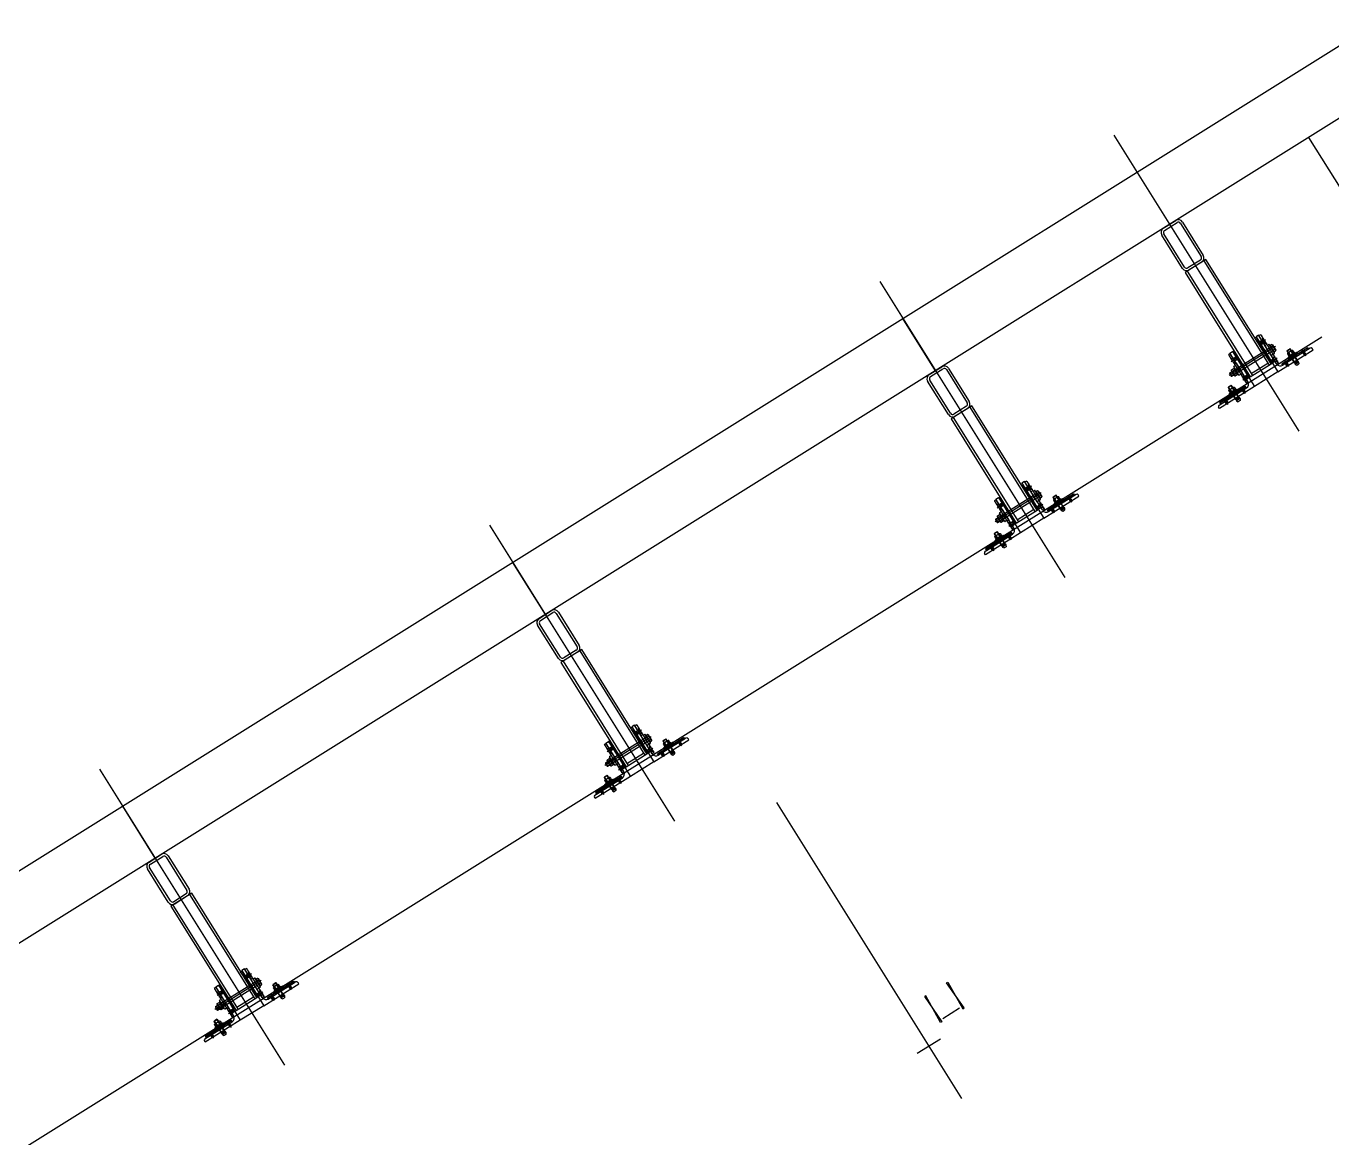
# Model space of a CAD drawing. Extents: x 809487 to 809680, y 818779 to 819225.
# Drawn here: x 809535.544 to 809539.802, y 819044.325 to 819047.95 of the extents above; entities that cross this region are included whole.
import ezdxf

# ---------------------------------------------------------------- set-up
doc = ezdxf.new("R2010")
doc.units = 0
for name, color, linetype in [('Default', 7, 'Continuous'), ('F-Glazing', 7, 'Continuous'), ('MAJ223__', 7, 'Continuous'), ('MAJ292_1', 7, 'Continuous'), ('MAJ292__', 7, 'Continuous'), ('MAJ314__scope', 7, 'Continuous'), ('MAJ318__', 7, 'Continuous'), ('MAJ322__', 7, 'Continuous'), ('MAJ325__', 7, 'Continuous'), ('MAJ520__', 7, 'Continuous'), ('Plan Grid', 7, 'Continuous'), ('WELDING', 7, 'Continuous')]:
    doc.layers.add(name, color=color, linetype=linetype)

# ---------------------------------------------------------------- blocks, each defined once
blk = doc.blocks.new('A$C62E2240C')
at = {"layer": 'MAJ223__'}
for p, q in [((-0.005, -0.01), (0.0181, -0.01)), ((0.005, -0.0058), (0.0135, -0.0058)), ((0.005, -0.0142), (0.0135, -0.0142)), ((0.0127, -0.005), (0.0127, -0.015))]:
    blk.add_line(p, q, dxfattribs=at)
blk.add_lwpolyline([(0, 0), (0.005, -0.005), (0.005, -0.015), (0, -0.02)], close=True, dxfattribs=at)
for points in [[(0, -0.0113), (0.0033, -0.0113), (0.0033, -0.0088), (0, -0.0088)], [(0.005, -0.005), (0.0127, -0.005), (0.0135, -0.0058), (0.0135, -0.0142), (0.0127, -0.015), (0.005, -0.015)]]:
    blk.add_lwpolyline(points, dxfattribs=at)
blk = doc.blocks.new('TM12NUT')
at = {"layer": 'Default'}
for p, q in [((0.0078, 0), (-0.0078, 0)), ((-0.0104, -0.0015), (-0.0104, -0.0085)), ((-0.0078, -0.01), (0.0078, -0.01)), ((-0.0052, -0.0085), (-0.0052, -0.0015)), ((0.0052, -0.0085), (0.0052, -0.0015)), ((0.0104, -0.0085), (0.0104, -0.0015))]:
    blk.add_line(p, q, dxfattribs=at)
for centre, radius, start, end in [((0, -0.0098), 0.00979, 57.7958, 122.2042), ((0.0078, -0.003), 0.00301, 30, 150), ((-0.0078, -0.003), 0.00301, 30, 150), ((-0.0078, -0.007), 0.00301, 210, 330), ((0, -0.0002), 0.00979, 237.7958, 302.2042), ((0.0078, -0.007), 0.00301, 210, 330)]:
    blk.add_arc(centre, radius, start, end, dxfattribs=at)
blk = doc.blocks.new('M12_WASH')
at = {"layer": 'Default'}
for p, q in [((0.0025, 0.0016), (0, 0.0009)), ((0, -0.0016), (0.0025, -0.0009))]:
    blk.add_line(p, q, dxfattribs=at)
blk.add_lwpolyline([(0, -0.012), (0.0025, -0.012), (0.0025, 0.012), (0, 0.012)], close=True, dxfattribs=at)
blk = doc.blocks.new('A$C392C4054')
at = {"layer": 'Default'}
for p, q in [((0.013, 0.05), (0, 0.05)), ((0.013, 0.047), (0, 0.047)), ((0.0016, 0.0468), (0.0016, 0)), ((0.0114, 0.0468), (0.0114, 0))]:
    blk.add_line(p, q, dxfattribs=at)
at = {"layer": 'MAJ292_1'}
for p, q in [((0.0005, 0.047), (0.0005, 0.0468)), ((0.0125, 0.047), (0.0125, 0.0468))]:
    blk.add_line(p, q, dxfattribs=at)
at = {"layer": 'MAJ318__'}
for p, q in [((0, 0.0517), (0.003, 0.057)), ((0, 0.0468), (0, 0.0517)), ((0.013, 0.0515), (0, 0.0515)), ((0.013, 0.0468), (0, 0.0468)), ((0.0005, 0.0468), (0.0005, 0.0011)), ((0.01, 0.057), (0.003, 0.057)), ((0.013, 0.0517), (0.01, 0.057)), ((0.0125, 0.0468), (0.0125, 0.0011)), ((0.013, 0.0468), (0.013, 0.0517)), ((0.0005, 0.0011), (0.0016, 0)), ((0.0125, 0.0011), (0.0005, 0.0011)), ((0.0054, 0), (0.0016, 0)), ((0.0065, 0.0011), (0.0054, 0)), ((0.0065, 0.0011), (0.0076, 0)), ((0.0114, 0), (0.0076, 0)), ((0.0114, 0), (0.0125, 0.0011))]:
    blk.add_line(p, q, dxfattribs=at)
blk = doc.blocks.new('M06MC13')
at = {"layer": 'Default'}
for p, q in [((-0.005, 0), (0.018, 0)), ((0.003, 0.0025), (0.013, 0.0025)), ((0.0125, -0.003), (0.0125, 0.003)), ((0.003, -0.0025), (0.013, -0.0025))]:
    blk.add_line(p, q, dxfattribs=at)
blk.add_lwpolyline([(0, -0.006), (0.003, -0.003), (0.003, 0.003), (0, 0.006)], close=True, dxfattribs=at)
for points in [[(0, 0.00075), (0.002, 0.00075), (0.002, -0.00075), (0, -0.00075)], [(0.003, -0.003), (0.0125, -0.003), (0.013, -0.0025), (0.013, 0.0025), (0.0125, 0.003), (0.003, 0.003)]]:
    blk.add_lwpolyline(points, dxfattribs=at)
blk = doc.blocks.new('M12HB160')
at = {"layer": 'Default'}
for p, q in [((-0.013, 0), (0.165, 0)), ((0.125, 0.005), (0.16, 0.005)), ((0.159, -0.006), (0.159, 0.006)), ((0.125, -0.005), (0.16, -0.005))]:
    blk.add_line(p, q, dxfattribs=at)
blk.add_lwpolyline([(-0.0065, -0.012), (-0.008, -0.0105), (-0.008, 0.0105), (-0.0065, 0.012), (0, 0.012), (0, -0.012)], close=True, dxfattribs=at)
for points in [[(-0.0064, 0.006), (0, 0.006), (0, 0.012), (-0.0064, 0.012)], [(0, -0.006), (0.159, -0.006), (0.16, -0.005), (0.16, 0.005), (0.159, 0.006), (0, 0.006)], [(0.124, -0.006), (0.125, -0.005), (0.125, 0.005), (0.124, 0.006)], [(-0.0064, -0.012), (0, -0.012), (0, -0.006), (-0.0064, -0.006)]]:
    blk.add_lwpolyline(points, dxfattribs=at)
for centre, radius, start, end in [((-0.0044, 0.009), 0.0036, 123.6264, 236.3736), ((0.004, 0), 0.012, 150, 210), ((-0.0044, -0.009), 0.0036, 123.6264, 236.3736)]:
    blk.add_arc(centre, radius, start, end, dxfattribs=at)
blk = doc.blocks.new('M12_NUT1')
at = {"layer": 'Default'}
blk.add_lwpolyline([(0.01, 0.0105), (0.01, -0.0105), (0.0085, -0.012), (0.0015, -0.012), (0, -0.0105), (0, 0.0105), (0.0015, 0.012), (0.0085, 0.012)], close=True, dxfattribs=at)
for points in [[(0.0016, 0.006), (0.0084, 0.006)], [(0.0016, 0.006), (0.0084, 0.006)], [(0.0084, -0.006), (0.0016, -0.006)], [(0.0084, -0.006), (0.0016, -0.006)]]:
    blk.add_lwpolyline(points, dxfattribs=at)
for centre, radius, start, end in [((0.0036, 0.009), 0.0036, 123.6264, 236.3736), ((0.012, 0), 0.012, 150, 210), ((0.0064, 0.009), 0.0036, 303.6264, 56.3736), ((-0.002, 0), 0.012, 330, 30), ((0.0036, -0.009), 0.0036, 123.6264, 236.3736), ((0.0064, -0.009), 0.0036, 303.6264, 56.3736)]:
    blk.add_arc(centre, radius, start, end, dxfattribs=at)

msp = doc.modelspace()

# ---------------------------------------------------------------- linework, layer by layer
at = {"layer": 'F-Glazing'}
for p, q in [((809539.0906, 819047.5942), (809539.6936, 819046.629)), ((809538.3273, 819047.1172), (809538.9304, 819046.1521)), ((809539.5383, 819046.8173), (809539.5925, 819046.8512)), ((809539.6258, 819046.8225), (809539.5495, 819046.7748)), ((809539.6258, 819046.8225), (809539.6258, 819046.8225)), ((809538.775, 819046.3403), (809538.8293, 819046.3743)), ((809538.8626, 819046.3456), (809538.7862, 819046.2979)), ((809538.8626, 819046.3456), (809538.8626, 819046.3456)), ((809537.0552, 819046.3223), (809537.6583, 819045.3572)), ((809537.503, 819045.5455), (809537.5572, 819045.5794)), ((809537.5905, 819045.5507), (809537.5142, 819045.503)), ((809537.5905, 819045.5507), (809537.5905, 819045.5507)), ((809535.7832, 819045.5275), (809536.3862, 819044.5623)), ((809537.9904, 819045.4188), (809538.5934, 819044.4537)), ((809536.2309, 819044.7506), (809536.2852, 819044.7845)), ((809536.3184, 819044.7558), (809536.2421, 819044.7081)), ((809536.3184, 819044.7558), (809536.3184, 819044.7558)), ((809538.5327, 819044.7144), (809538.587, 819044.7483)), ((809538.5256, 819044.6471), (809538.4493, 819044.5994)), ((809538.5256, 819044.6471), (809538.5256, 819044.6471))]:
    msp.add_line(p, q, dxfattribs=at)
for points in [[(809539.6036, 819046.8486), (809539.6078, 819046.8513), (809539.5507, 819046.9333), (809539.5549, 819046.9359)], [(809539.5357, 819046.8062), (809539.5315, 819046.8036), (809539.4829, 819046.8909), (809539.4786, 819046.8882)], [(809538.8403, 819046.3717), (809538.8446, 819046.3744), (809538.7875, 819046.4563), (809538.7917, 819046.459)], [(809538.7725, 819046.3293), (809538.7682, 819046.3267), (809538.7196, 819046.4139), (809538.7154, 819046.4113)], [(809537.5683, 819045.5768), (809537.5725, 819045.5795), (809537.5154, 819045.6615), (809537.5196, 819045.6641)], [(809537.5004, 819045.5344), (809537.4962, 819045.5318), (809537.4475, 819045.6191), (809537.4433, 819045.6164)], [(809536.2962, 819044.782), (809536.3004, 819044.7846), (809536.2433, 819044.8666), (809536.2475, 819044.8692)], [(809536.2283, 819044.7396), (809536.2241, 819044.7369), (809536.1755, 819044.8242), (809536.1712, 819044.8215)], [(809538.598, 819044.7457), (809538.6023, 819044.7484), (809538.5452, 819044.8304), (809538.5494, 819044.833)], [(809538.5302, 819044.7034), (809538.526, 819044.7007), (809538.4773, 819044.788), (809538.4731, 819044.7853)]]:
    msp.add_lwpolyline(points, close=True, dxfattribs=at)
at = {"layer": 'MAJ223__'}
for points in [[(809539.5908, 819046.9116), (809539.5903, 819046.9095), (809539.5924, 819046.909), (809539.5919, 819046.9069), (809539.594, 819046.9065), (809539.5935, 819046.9044), (809539.5956, 819046.9039), (809539.5951, 819046.9019), (809539.5971, 819046.9014), (809539.5967, 819046.8993), (809539.5987, 819046.8988), (809539.5983, 819046.8968), (809539.6003, 819046.8963), (809539.5998, 819046.8942), (809539.6019, 819046.8937), (809539.6014, 819046.8917), (809539.6035, 819046.8912), (809539.603, 819046.8891), (809539.6051, 819046.8887), (809539.6046, 819046.8866), (809539.6067, 819046.8861), (809539.6062, 819046.8841), (809539.6083, 819046.8836), (809539.6078, 819046.8815), (809539.6099, 819046.881), (809539.6094, 819046.879), (809539.6043, 819046.8758), (809539.5836, 819046.9089), (809539.5887, 819046.912)], [(809539.4848, 819046.8453), (809539.4868, 819046.8448), (809539.4864, 819046.8428), (809539.4884, 819046.8423), (809539.488, 819046.8402), (809539.49, 819046.8398), (809539.4895, 819046.8377), (809539.4916, 819046.8372), (809539.4911, 819046.8351), (809539.4932, 819046.8347), (809539.4927, 819046.8326), (809539.4948, 819046.8321), (809539.4943, 819046.8301), (809539.4964, 819046.8296), (809539.4959, 819046.8275), (809539.498, 819046.827), (809539.4975, 819046.825), (809539.4996, 819046.8245), (809539.4991, 819046.8224), (809539.5012, 819046.8219), (809539.5007, 819046.8199), (809539.5027, 819046.8194), (809539.5023, 819046.8173), (809539.5043, 819046.8169), (809539.5039, 819046.8148), (809539.5059, 819046.8143), (809539.511, 819046.8175), (809539.4903, 819046.8506), (809539.4853, 819046.8474)], [(809538.8275, 819046.4346), (809538.8271, 819046.4326), (809538.8291, 819046.4321), (809538.8287, 819046.43), (809538.8307, 819046.4295), (809538.8302, 819046.4275), (809538.8323, 819046.427), (809538.8318, 819046.4249), (809538.8339, 819046.4245), (809538.8334, 819046.4224), (809538.8355, 819046.4219), (809538.835, 819046.4198), (809538.8371, 819046.4194), (809538.8366, 819046.4173), (809538.8387, 819046.4168), (809538.8382, 819046.4148), (809538.8403, 819046.4143), (809538.8398, 819046.4122), (809538.8419, 819046.4117), (809538.8414, 819046.4097), (809538.8434, 819046.4092), (809538.843, 819046.4071), (809538.845, 819046.4066), (809538.8446, 819046.4046), (809538.8466, 819046.4041), (809538.8461, 819046.402), (809538.8411, 819046.3989), (809538.8204, 819046.4319), (809538.8255, 819046.4351)], [(809538.7215, 819046.3684), (809538.7236, 819046.3679), (809538.7231, 819046.3658), (809538.7252, 819046.3654), (809538.7247, 819046.3633), (809538.7268, 819046.3628), (809538.7263, 819046.3608), (809538.7284, 819046.3603), (809538.7279, 819046.3582), (809538.73, 819046.3577), (809538.7295, 819046.3557), (809538.7316, 819046.3552), (809538.7311, 819046.3531), (809538.7331, 819046.3526), (809538.7327, 819046.3506), (809538.7347, 819046.3501), (809538.7343, 819046.348), (809538.7363, 819046.3476), (809538.7358, 819046.3455), (809538.7379, 819046.345), (809538.7374, 819046.3429), (809538.7395, 819046.3425), (809538.739, 819046.3404), (809538.7411, 819046.3399), (809538.7406, 819046.3379), (809538.7427, 819046.3374), (809538.7478, 819046.3406), (809538.7271, 819046.3736), (809538.722, 819046.3705)], [(809537.5555, 819045.6398), (809537.555, 819045.6377), (809537.5571, 819045.6372), (809537.5566, 819045.6351), (809537.5587, 819045.6347), (809537.5582, 819045.6326), (809537.5602, 819045.6321), (809537.5598, 819045.6301), (809537.5618, 819045.6296), (809537.5614, 819045.6275), (809537.5634, 819045.627), (809537.5629, 819045.625), (809537.565, 819045.6245), (809537.5645, 819045.6224), (809537.5666, 819045.6219), (809537.5661, 819045.6199), (809537.5682, 819045.6194), (809537.5677, 819045.6173), (809537.5698, 819045.6169), (809537.5693, 819045.6148), (809537.5714, 819045.6143), (809537.5709, 819045.6122), (809537.573, 819045.6118), (809537.5725, 819045.6097), (809537.5745, 819045.6092), (809537.5741, 819045.6072), (809537.569, 819045.604), (809537.5483, 819045.637), (809537.5534, 819045.6402)], [(809537.4495, 819045.5735), (809537.4515, 819045.573), (809537.4511, 819045.571), (809537.4531, 819045.5705), (809537.4526, 819045.5684), (809537.4547, 819045.5679), (809537.4542, 819045.5659), (809537.4563, 819045.5654), (809537.4558, 819045.5633), (809537.4579, 819045.5629), (809537.4574, 819045.5608), (809537.4595, 819045.5603), (809537.459, 819045.5582), (809537.4611, 819045.5578), (809537.4606, 819045.5557), (809537.4627, 819045.5552), (809537.4622, 819045.5532), (809537.4643, 819045.5527), (809537.4638, 819045.5506), (809537.4658, 819045.5501), (809537.4654, 819045.5481), (809537.4674, 819045.5476), (809537.467, 819045.5455), (809537.469, 819045.545), (809537.4685, 819045.543), (809537.4706, 819045.5425), (809537.4757, 819045.5457), (809537.455, 819045.5788), (809537.4499, 819045.5756)], [(809536.2834, 819044.8449), (809536.2829, 819044.8428), (809536.285, 819044.8423), (809536.2845, 819044.8403), (809536.2866, 819044.8398), (809536.2861, 819044.8377), (809536.2882, 819044.8372), (809536.2877, 819044.8352), (809536.2898, 819044.8347), (809536.2893, 819044.8326), (809536.2913, 819044.8322), (809536.2909, 819044.8301), (809536.2929, 819044.8296), (809536.2925, 819044.8275), (809536.2945, 819044.8271), (809536.2941, 819044.825), (809536.2961, 819044.8245), (809536.2956, 819044.8225), (809536.2977, 819044.822), (809536.2972, 819044.8199), (809536.2993, 819044.8194), (809536.2988, 819044.8174), (809536.3009, 819044.8169), (809536.3004, 819044.8148), (809536.3025, 819044.8143), (809536.302, 819044.8123), (809536.2969, 819044.8091), (809536.2762, 819044.8422), (809536.2813, 819044.8454)], [(809536.1774, 819044.7786), (809536.1795, 819044.7782), (809536.179, 819044.7761), (809536.1811, 819044.7756), (809536.1806, 819044.7735), (809536.1826, 819044.7731), (809536.1822, 819044.771), (809536.1842, 819044.7705), (809536.1838, 819044.7685), (809536.1858, 819044.768), (809536.1853, 819044.7659), (809536.1874, 819044.7654), (809536.1869, 819044.7634), (809536.189, 819044.7629), (809536.1885, 819044.7608), (809536.1906, 819044.7603), (809536.1901, 819044.7583), (809536.1922, 819044.7578), (809536.1917, 819044.7557), (809536.1938, 819044.7553), (809536.1933, 819044.7532), (809536.1954, 819044.7527), (809536.1949, 819044.7506), (809536.1969, 819044.7502), (809536.1965, 819044.7481), (809536.1985, 819044.7476), (809536.2036, 819044.7508), (809536.183, 819044.7839), (809536.1779, 819044.7807)]]:
    msp.add_lwpolyline(points, close=True, dxfattribs=at)
at = {"layer": 'MAJ292__'}
for p, q in [((809539.3299, 819047.1507), (809539.5425, 819046.8105)), ((809539.3842, 819047.1846), (809539.5968, 819046.8444)), ((809538.621, 819046.7077), (809538.8335, 819046.3675)), ((809538.5667, 819046.6738), (809538.7793, 819046.3336)), ((809537.2946, 819045.8789), (809537.5072, 819045.5387)), ((809537.3489, 819045.9128), (809537.5615, 819045.5726)), ((809536.0768, 819045.1179), (809536.2894, 819044.7777)), ((809536.0225, 819045.084), (809536.2351, 819044.7438))]:
    msp.add_line(p, q, dxfattribs=at)
for points in [[(809539.2519, 819047.2906), (809539.2926, 819047.3161)], [(809539.2562, 819047.2838), (809539.2969, 819047.3093)], [(809539.3079, 819047.3067), (809539.3757, 819047.1982)], [(809539.3147, 819047.311), (809539.3825, 819047.2024)], [(809539.3147, 819047.16), (809539.2468, 819047.2686)], [(809539.3214, 819047.1643), (809539.2536, 819047.2728)], [(809539.3732, 819047.1872), (809539.3325, 819047.1617)], [(809539.3774, 819047.1804), (809539.3367, 819047.1549)], [(809539.5628, 819046.9423), (809539.5543, 819046.937), (809539.6258, 819046.8225), (809539.7403, 819046.894), (809539.7376, 819046.8983)], [(809539.621, 819046.849), (809539.5628, 819046.9423)], [(809539.7308, 819046.8999), (809539.6417, 819046.8442)], [(809539.4695, 819046.884), (809539.4779, 819046.8893), (809539.5495, 819046.7748), (809539.435, 819046.7033), (809539.4323, 819046.7075)], [(809539.5278, 819046.7907), (809539.4695, 819046.884)], [(809538.4887, 819046.8137), (809538.5294, 819046.8391)], [(809538.4929, 819046.8069), (809538.5336, 819046.8324)], [(809538.5446, 819046.8298), (809538.6125, 819046.7213)], [(809538.5514, 819046.834), (809538.6193, 819046.7255)], [(809538.5514, 819046.6831), (809538.4836, 819046.7917)], [(809538.5582, 819046.6873), (809538.4904, 819046.7959)], [(809539.4339, 819046.7144), (809539.523, 819046.77)], [(809538.6099, 819046.7102), (809538.5692, 819046.6848)], [(809538.6142, 819046.7034), (809538.5735, 819046.678)], [(809538.7995, 819046.4653), (809538.791, 819046.46), (809538.8626, 819046.3456), (809538.9771, 819046.4171), (809538.9744, 819046.4213)], [(809538.8578, 819046.3721), (809538.7995, 819046.4653)], [(809538.7062, 819046.4071), (809538.7147, 819046.4124), (809538.7862, 819046.2979), (809538.6718, 819046.2263), (809538.6691, 819046.2306)], [(809538.7645, 819046.3138), (809538.7062, 819046.4071)], [(809538.9675, 819046.4229), (809538.8785, 819046.3673)], [(809538.6707, 819046.2375), (809538.7597, 819046.2931)], [(809537.2166, 819046.0188), (809537.2573, 819046.0443)], [(809537.2861, 819045.8925), (809537.2183, 819046.001)], [(809537.2208, 819046.012), (809537.2615, 819046.0375)], [(809537.2726, 819046.0349), (809537.3404, 819045.9264)], [(809537.2794, 819046.0392), (809537.3472, 819045.9306)], [(809537.2793, 819045.8882), (809537.2115, 819045.9968)], [(809537.3379, 819045.9154), (809537.2972, 819045.8899)], [(809537.3421, 819045.9086), (809537.3014, 819045.8831)], [(809537.5274, 819045.6705), (809537.519, 819045.6652), (809537.5905, 819045.5507), (809537.705, 819045.6222), (809537.7023, 819045.6265)], [(809537.5857, 819045.5772), (809537.5274, 819045.6705)], [(809537.4341, 819045.6122), (809537.4426, 819045.6175), (809537.5142, 819045.503), (809537.3997, 819045.4314), (809537.397, 819045.4357)], [(809537.6954, 819045.6281), (809537.6064, 819045.5724)], [(809537.4924, 819045.5189), (809537.4341, 819045.6122)], [(809537.3986, 819045.4426), (809537.4877, 819045.4982)], [(809535.9445, 819045.2239), (809535.9852, 819045.2494)], [(809535.9488, 819045.2172), (809535.9895, 819045.2426)], [(809536.0005, 819045.24), (809536.0683, 819045.1315)], [(809536.0073, 819045.2443), (809536.0751, 819045.1357)], [(809536.0073, 819045.0933), (809535.9394, 819045.2019)], [(809536.0141, 819045.0976), (809535.9462, 819045.2061)], [(809536.0658, 819045.1205), (809536.0251, 819045.095)], [(809536.07, 819045.1137), (809536.0293, 819045.0883)], [(809536.2554, 819044.8756), (809536.2469, 819044.8703), (809536.3184, 819044.7558), (809536.4329, 819044.8273), (809536.4303, 819044.8316)], [(809536.3137, 819044.7823), (809536.2554, 819044.8756)], [(809536.1621, 819044.8173), (809536.1706, 819044.8226), (809536.2421, 819044.7081), (809536.1276, 819044.6366), (809536.125, 819044.6408)], [(809536.2204, 819044.724), (809536.1621, 819044.8173)], [(809536.4234, 819044.8332), (809536.3343, 819044.7775)], [(809536.1266, 819044.6477), (809536.2156, 819044.7033)]]:
    msp.add_lwpolyline(points, dxfattribs=at)
for points in [[(809539.391, 819047.1889), (809539.3231, 819047.1465), (809539.5357, 819046.8062), (809539.6036, 819046.8486)], [(809538.6277, 819046.7119), (809538.5599, 819046.6695), (809538.7725, 819046.3293), (809538.8403, 819046.3717)], [(809537.3557, 819045.917), (809537.2878, 819045.8747), (809537.5004, 819045.5344), (809537.5683, 819045.5768)], [(809536.0836, 819045.1222), (809536.0158, 819045.0798), (809536.2283, 819044.7396), (809536.2962, 819044.782)]]:
    msp.add_lwpolyline(points, close=True, dxfattribs=at)
for centre, radius, start, end in [((809539.3011, 819047.3025), 0.016, 32, 122), ((809539.2604, 819047.2771), 0.016, 122, 212), ((809539.2604, 819047.2771), 0.008, 122, 212), ((809539.3011, 819047.3025), 0.008, 32, 122), ((809539.3689, 819047.1939), 0.008, 302, 32), ((809539.3689, 819047.1939), 0.016, 302, 32), ((809539.3282, 819047.1685), 0.016, 212, 302), ((809539.3282, 819047.1685), 0.008, 212, 302), ((809539.7334, 819046.8956), 0.005, 32, 122), ((809538.4972, 819046.8001), 0.016, 122, 212), ((809538.5379, 819046.8256), 0.016, 32, 122), ((809538.5379, 819046.8256), 0.008, 32, 122), ((809539.6338, 819046.8569), 0.015, 212, 302), ((809538.4972, 819046.8001), 0.008, 122, 212), ((809539.515, 819046.7827), 0.015, 302, 32), ((809538.6057, 819046.717), 0.016, 302, 32), ((809538.565, 819046.6916), 0.016, 212, 302), ((809538.565, 819046.6916), 0.008, 212, 302), ((809538.6057, 819046.717), 0.008, 302, 32), ((809539.4366, 819046.7101), 0.005, 122, 212), ((809538.9702, 819046.4187), 0.005, 32, 122), ((809538.8705, 819046.38), 0.015, 212, 302), ((809538.7518, 819046.3058), 0.015, 302, 32), ((809538.6733, 819046.2332), 0.005, 122, 212), ((809537.2658, 819046.0307), 0.016, 32, 122), ((809537.2251, 819046.0053), 0.016, 122, 212), ((809537.2251, 819046.0053), 0.008, 122, 212), ((809537.2658, 819046.0307), 0.008, 32, 122), ((809537.3336, 819045.9221), 0.008, 302, 32), ((809537.3336, 819045.9221), 0.016, 302, 32), ((809537.2929, 819045.8967), 0.016, 212, 302), ((809537.2929, 819045.8967), 0.008, 212, 302), ((809537.6981, 819045.6238), 0.005, 32, 122), ((809537.5984, 819045.5851), 0.015, 212, 302), ((809537.4797, 819045.5109), 0.015, 302, 32), ((809537.4013, 819045.4383), 0.005, 122, 212), ((809535.9937, 819045.2358), 0.016, 32, 122), ((809535.9937, 819045.2358), 0.008, 32, 122), ((809535.953, 819045.2104), 0.016, 122, 212), ((809535.953, 819045.2104), 0.008, 122, 212), ((809536.0615, 819045.1273), 0.008, 302, 32), ((809536.0615, 819045.1273), 0.016, 302, 32), ((809536.0208, 819045.1018), 0.016, 212, 302), ((809536.0208, 819045.1018), 0.008, 212, 302), ((809536.426, 819044.8289), 0.005, 32, 122), ((809536.3264, 819044.7903), 0.015, 212, 302), ((809536.2076, 819044.7161), 0.015, 302, 32), ((809536.1292, 819044.6435), 0.005, 122, 212)]:
    msp.add_arc(centre, radius, start, end, dxfattribs=at)
at = {"layer": 'MAJ314__scope'}
for p, q in [((809538.509, 819046.8264), (809538.403, 819046.996)), ((809537.237, 819046.0315), (809537.131, 819046.2011)), ((809535.9649, 819045.2367), (809535.8589, 819045.4063))]:
    msp.add_line(p, q, dxfattribs=at)
for points in [[(809539.9295, 819047.9499), (809511.6743, 819030.2941)], [(809540.0355, 819047.7803), (809511.7803, 819030.1244)], [(809539.7694, 819046.9358), (809512.0836, 819029.6358)]]:
    msp.add_lwpolyline(points, dxfattribs=at)
at = {"layer": 'MAJ322__'}
for points in [[(809539.621, 819046.849), (809539.5638, 819046.9407), (809539.5701, 819046.9446), (809539.5696, 819046.9426), (809539.5717, 819046.9421), (809539.5712, 819046.94), (809539.5733, 819046.9395), (809539.5728, 819046.9375), (809539.5749, 819046.937), (809539.5744, 819046.9349), (809539.5765, 819046.9345), (809539.576, 819046.9324), (809539.5781, 819046.9319), (809539.5776, 819046.9298), (809539.5797, 819046.9294), (809539.5792, 819046.9273), (809539.5812, 819046.9268), (809539.5808, 819046.9248), (809539.5828, 819046.9243), (809539.5824, 819046.9222), (809539.5844, 819046.9217), (809539.584, 819046.9197), (809539.586, 819046.9192), (809539.5855, 819046.9171), (809539.5876, 819046.9166), (809539.5871, 819046.9146), (809539.5892, 819046.9141), (809539.5887, 819046.912), (809539.5908, 819046.9116), (809539.5903, 819046.9095), (809539.5924, 819046.909), (809539.5919, 819046.9069), (809539.594, 819046.9065), (809539.5935, 819046.9044), (809539.5956, 819046.9039), (809539.5951, 819046.9019), (809539.5971, 819046.9014), (809539.5967, 819046.8993), (809539.5987, 819046.8988), (809539.5983, 819046.8968), (809539.6003, 819046.8963), (809539.5998, 819046.8942), (809539.6019, 819046.8937), (809539.6014, 819046.8917), (809539.6035, 819046.8912), (809539.603, 819046.8891), (809539.6051, 819046.8887), (809539.6046, 819046.8866), (809539.6067, 819046.8861), (809539.6062, 819046.8841), (809539.6083, 819046.8836), (809539.6078, 819046.8815), (809539.6099, 819046.881), (809539.6094, 819046.879), (809539.6115, 819046.8785), (809539.611, 819046.8764), (809539.613, 819046.8759), (809539.6126, 819046.8739), (809539.6146, 819046.8734), (809539.6142, 819046.8713), (809539.6162, 819046.8709), (809539.6157, 819046.8688), (809539.6178, 819046.8683), (809539.6173, 819046.8662), (809539.6194, 819046.8658), (809539.6189, 819046.8637), (809539.621, 819046.8632), (809539.6205, 819046.8612), (809539.6226, 819046.8607), (809539.6221, 819046.8586), (809539.6242, 819046.8581), (809539.6237, 819046.8561), (809539.6258, 819046.8556), (809539.6253, 819046.8535), (809539.6253, 819046.8534), (809539.6274, 819046.853)], [(809539.7229, 819046.902), (809539.726, 819046.8969), (809539.6413, 819046.844), (809539.6382, 819046.8491)], [(809539.5278, 819046.7907), (809539.4705, 819046.8824), (809539.4641, 819046.8784), (809539.4662, 819046.8779), (809539.4657, 819046.8758), (809539.4678, 819046.8754), (809539.4673, 819046.8733), (809539.4694, 819046.8728), (809539.4689, 819046.8708), (809539.471, 819046.8703), (809539.4705, 819046.8682), (809539.4725, 819046.8677), (809539.4721, 819046.8657), (809539.4741, 819046.8652), (809539.4737, 819046.8631), (809539.4757, 819046.8627), (809539.4752, 819046.8606), (809539.4773, 819046.8601), (809539.4768, 819046.858), (809539.4789, 819046.8576), (809539.4784, 819046.8555), (809539.4805, 819046.855), (809539.48, 819046.853), (809539.4821, 819046.8525), (809539.4816, 819046.8504), (809539.4837, 819046.8499), (809539.4832, 819046.8479), (809539.4853, 819046.8474), (809539.4848, 819046.8453), (809539.4868, 819046.8448), (809539.4864, 819046.8428), (809539.4884, 819046.8423), (809539.488, 819046.8402), (809539.49, 819046.8398), (809539.4895, 819046.8377), (809539.4916, 819046.8372), (809539.4911, 819046.8351), (809539.4932, 819046.8347), (809539.4927, 819046.8326), (809539.4948, 819046.8321), (809539.4943, 819046.8301), (809539.4964, 819046.8296), (809539.4959, 819046.8275), (809539.498, 819046.827), (809539.4975, 819046.825), (809539.4996, 819046.8245), (809539.4991, 819046.8224), (809539.5012, 819046.8219), (809539.5007, 819046.8199), (809539.5027, 819046.8194), (809539.5023, 819046.8173), (809539.5043, 819046.8169), (809539.5039, 819046.8148), (809539.5059, 819046.8143), (809539.5054, 819046.8122), (809539.5075, 819046.8118), (809539.507, 819046.8097), (809539.5091, 819046.8092), (809539.5086, 819046.8072), (809539.5107, 819046.8067), (809539.5102, 819046.8046), (809539.5123, 819046.8041), (809539.5118, 819046.8021), (809539.5139, 819046.8016), (809539.5134, 819046.7995), (809539.5155, 819046.799), (809539.515, 819046.797), (809539.5171, 819046.7965), (809539.5166, 819046.7944), (809539.5186, 819046.794), (809539.5182, 819046.7919), (809539.5202, 819046.7914), (809539.5198, 819046.7893), (809539.5218, 819046.7889), (809539.5219, 819046.7888), (809539.5214, 819046.7867)], [(809539.4355, 819046.7224), (809539.4387, 819046.7173), (809539.5234, 819046.7703), (809539.5202, 819046.7753)], [(809538.8578, 819046.3721), (809538.8005, 819046.4637), (809538.8069, 819046.4677), (809538.8064, 819046.4656), (809538.8085, 819046.4652), (809538.808, 819046.4631), (809538.8101, 819046.4626), (809538.8096, 819046.4605), (809538.8116, 819046.4601), (809538.8112, 819046.458), (809538.8132, 819046.4575), (809538.8128, 819046.4555), (809538.8148, 819046.455), (809538.8143, 819046.4529), (809538.8164, 819046.4524), (809538.8159, 819046.4504), (809538.818, 819046.4499), (809538.8175, 819046.4478), (809538.8196, 819046.4474), (809538.8191, 819046.4453), (809538.8212, 819046.4448), (809538.8207, 819046.4427), (809538.8228, 819046.4423), (809538.8223, 819046.4402), (809538.8244, 819046.4397), (809538.8239, 819046.4377), (809538.826, 819046.4372), (809538.8255, 819046.4351), (809538.8275, 819046.4346), (809538.8271, 819046.4326), (809538.8291, 819046.4321), (809538.8287, 819046.43), (809538.8307, 819046.4295), (809538.8302, 819046.4275), (809538.8323, 819046.427), (809538.8318, 819046.4249), (809538.8339, 819046.4245), (809538.8334, 819046.4224), (809538.8355, 819046.4219), (809538.835, 819046.4198), (809538.8371, 819046.4194), (809538.8366, 819046.4173), (809538.8387, 819046.4168), (809538.8382, 819046.4148), (809538.8403, 819046.4143), (809538.8398, 819046.4122), (809538.8419, 819046.4117), (809538.8414, 819046.4097), (809538.8434, 819046.4092), (809538.843, 819046.4071), (809538.845, 819046.4066), (809538.8446, 819046.4046), (809538.8466, 819046.4041), (809538.8461, 819046.402), (809538.8482, 819046.4016), (809538.8477, 819046.3995), (809538.8498, 819046.399), (809538.8493, 819046.3969), (809538.8514, 819046.3965), (809538.8509, 819046.3944), (809538.853, 819046.3939), (809538.8525, 819046.3919), (809538.8546, 819046.3914), (809538.8541, 819046.3893), (809538.8562, 819046.3888), (809538.8557, 819046.3868), (809538.8577, 819046.3863), (809538.8573, 819046.3842), (809538.8593, 819046.3837), (809538.8589, 819046.3817), (809538.8609, 819046.3812), (809538.8605, 819046.3791), (809538.8625, 819046.3787), (809538.862, 819046.3766), (809538.8621, 819046.3765), (809538.8642, 819046.376)], [(809538.9596, 819046.4251), (809538.9628, 819046.42), (809538.8781, 819046.3671), (809538.8749, 819046.3721)], [(809538.7645, 819046.3138), (809538.7072, 819046.4054), (809538.7009, 819046.4015), (809538.7029, 819046.401), (809538.7025, 819046.3989), (809538.7045, 819046.3984), (809538.7041, 819046.3964), (809538.7061, 819046.3959), (809538.7056, 819046.3938), (809538.7077, 819046.3934), (809538.7072, 819046.3913), (809538.7093, 819046.3908), (809538.7088, 819046.3887), (809538.7109, 819046.3883), (809538.7104, 819046.3862), (809538.7125, 819046.3857), (809538.712, 819046.3837), (809538.7141, 819046.3832), (809538.7136, 819046.3811), (809538.7157, 819046.3806), (809538.7152, 819046.3786), (809538.7172, 819046.3781), (809538.7168, 819046.376), (809538.7188, 819046.3755), (809538.7184, 819046.3735), (809538.7204, 819046.373), (809538.7199, 819046.3709), (809538.722, 819046.3705), (809538.7215, 819046.3684), (809538.7236, 819046.3679), (809538.7231, 819046.3658), (809538.7252, 819046.3654), (809538.7247, 819046.3633), (809538.7268, 819046.3628), (809538.7263, 819046.3608), (809538.7284, 819046.3603), (809538.7279, 819046.3582), (809538.73, 819046.3577), (809538.7295, 819046.3557), (809538.7316, 819046.3552), (809538.7311, 819046.3531), (809538.7331, 819046.3526), (809538.7327, 819046.3506), (809538.7347, 819046.3501), (809538.7343, 819046.348), (809538.7363, 819046.3476), (809538.7358, 819046.3455), (809538.7379, 819046.345), (809538.7374, 819046.3429), (809538.7395, 819046.3425), (809538.739, 819046.3404), (809538.7411, 819046.3399), (809538.7406, 819046.3379), (809538.7427, 819046.3374), (809538.7422, 819046.3353), (809538.7443, 819046.3348), (809538.7438, 819046.3328), (809538.7459, 819046.3323), (809538.7454, 819046.3302), (809538.7475, 819046.3298), (809538.747, 819046.3277), (809538.749, 819046.3272), (809538.7486, 819046.3251), (809538.7506, 819046.3247), (809538.7502, 819046.3226), (809538.7522, 819046.3221), (809538.7517, 819046.3201), (809538.7538, 819046.3196), (809538.7533, 819046.3175), (809538.7554, 819046.317), (809538.7549, 819046.315), (809538.757, 819046.3145), (809538.7565, 819046.3124), (809538.7586, 819046.3119), (809538.7586, 819046.3119), (809538.7582, 819046.3098)], [(809538.6722, 819046.2455), (809538.6754, 819046.2404), (809538.7601, 819046.2933), (809538.7569, 819046.2984)], [(809537.5857, 819045.5772), (809537.5284, 819045.6689), (809537.5348, 819045.6728), (809537.5343, 819045.6708), (809537.5364, 819045.6703), (809537.5359, 819045.6682), (809537.538, 819045.6677), (809537.5375, 819045.6657), (809537.5396, 819045.6652), (809537.5391, 819045.6631), (809537.5412, 819045.6626), (809537.5407, 819045.6606), (809537.5428, 819045.6601), (809537.5423, 819045.658), (809537.5443, 819045.6576), (809537.5439, 819045.6555), (809537.5459, 819045.655), (809537.5455, 819045.653), (809537.5475, 819045.6525), (809537.547, 819045.6504), (809537.5491, 819045.6499), (809537.5486, 819045.6479), (809537.5507, 819045.6474), (809537.5502, 819045.6453), (809537.5523, 819045.6448), (809537.5518, 819045.6428), (809537.5539, 819045.6423), (809537.5534, 819045.6402), (809537.5555, 819045.6398), (809537.555, 819045.6377), (809537.5571, 819045.6372), (809537.5566, 819045.6351), (809537.5587, 819045.6347), (809537.5582, 819045.6326), (809537.5602, 819045.6321), (809537.5598, 819045.6301), (809537.5618, 819045.6296), (809537.5614, 819045.6275), (809537.5634, 819045.627), (809537.5629, 819045.625), (809537.565, 819045.6245), (809537.5645, 819045.6224), (809537.5666, 819045.6219), (809537.5661, 819045.6199), (809537.5682, 819045.6194), (809537.5677, 819045.6173), (809537.5698, 819045.6169), (809537.5693, 819045.6148), (809537.5714, 819045.6143), (809537.5709, 819045.6122), (809537.573, 819045.6118), (809537.5725, 819045.6097), (809537.5745, 819045.6092), (809537.5741, 819045.6072), (809537.5761, 819045.6067), (809537.5757, 819045.6046), (809537.5777, 819045.6041), (809537.5773, 819045.6021), (809537.5793, 819045.6016), (809537.5788, 819045.5995), (809537.5809, 819045.599), (809537.5804, 819045.597), (809537.5825, 819045.5965), (809537.582, 819045.5944), (809537.5841, 819045.594), (809537.5836, 819045.5919), (809537.5857, 819045.5914), (809537.5852, 819045.5893), (809537.5873, 819045.5889), (809537.5868, 819045.5868), (809537.5889, 819045.5863), (809537.5884, 819045.5843), (809537.5904, 819045.5838), (809537.59, 819045.5817), (809537.59, 819045.5816), (809537.5921, 819045.5812)], [(809537.6875, 819045.6302), (809537.6907, 819045.6251), (809537.606, 819045.5722), (809537.6028, 819045.5773)], [(809537.4924, 819045.5189), (809537.4352, 819045.6106), (809537.4288, 819045.6066), (809537.4309, 819045.6061), (809537.4304, 819045.604), (809537.4325, 819045.6036), (809537.432, 819045.6015), (809537.434, 819045.601), (809537.4336, 819045.599), (809537.4356, 819045.5985), (809537.4352, 819045.5964), (809537.4372, 819045.5959), (809537.4367, 819045.5939), (809537.4388, 819045.5934), (809537.4383, 819045.5913), (809537.4404, 819045.5908), (809537.4399, 819045.5888), (809537.442, 819045.5883), (809537.4415, 819045.5862), (809537.4436, 819045.5858), (809537.4431, 819045.5837), (809537.4452, 819045.5832), (809537.4447, 819045.5811), (809537.4468, 819045.5807), (809537.4463, 819045.5786), (809537.4484, 819045.5781), (809537.4479, 819045.5761), (809537.4499, 819045.5756), (809537.4495, 819045.5735), (809537.4515, 819045.573), (809537.4511, 819045.571), (809537.4531, 819045.5705), (809537.4526, 819045.5684), (809537.4547, 819045.5679), (809537.4542, 819045.5659), (809537.4563, 819045.5654), (809537.4558, 819045.5633), (809537.4579, 819045.5629), (809537.4574, 819045.5608), (809537.4595, 819045.5603), (809537.459, 819045.5582), (809537.4611, 819045.5578), (809537.4606, 819045.5557), (809537.4627, 819045.5552), (809537.4622, 819045.5532), (809537.4643, 819045.5527), (809537.4638, 819045.5506), (809537.4658, 819045.5501), (809537.4654, 819045.5481), (809537.4674, 819045.5476), (809537.467, 819045.5455), (809537.469, 819045.545), (809537.4685, 819045.543), (809537.4706, 819045.5425), (809537.4701, 819045.5404), (809537.4722, 819045.54), (809537.4717, 819045.5379), (809537.4738, 819045.5374), (809537.4733, 819045.5354), (809537.4754, 819045.5349), (809537.4749, 819045.5328), (809537.477, 819045.5323), (809537.4765, 819045.5303), (809537.4786, 819045.5298), (809537.4781, 819045.5277), (809537.4801, 819045.5272), (809537.4797, 819045.5252), (809537.4817, 819045.5247), (809537.4813, 819045.5226), (809537.4833, 819045.5222), (809537.4829, 819045.5201), (809537.4849, 819045.5196), (809537.4844, 819045.5175), (809537.4865, 819045.5171), (809537.4866, 819045.517), (809537.4861, 819045.5149)], [(809537.4002, 819045.4506), (809537.4033, 819045.4455), (809537.488, 819045.4985), (809537.4849, 819045.5035)], [(809536.3137, 819044.7823), (809536.2564, 819044.874), (809536.2627, 819044.8779), (809536.2623, 819044.8759), (809536.2643, 819044.8754), (809536.2638, 819044.8733), (809536.2659, 819044.8729), (809536.2654, 819044.8708), (809536.2675, 819044.8703), (809536.267, 819044.8682), (809536.2691, 819044.8678), (809536.2686, 819044.8657), (809536.2707, 819044.8652), (809536.2702, 819044.8632), (809536.2723, 819044.8627), (809536.2718, 819044.8606), (809536.2739, 819044.8601), (809536.2734, 819044.8581), (809536.2755, 819044.8576), (809536.275, 819044.8555), (809536.277, 819044.855), (809536.2766, 819044.853), (809536.2786, 819044.8525), (809536.2782, 819044.8504), (809536.2802, 819044.85), (809536.2797, 819044.8479), (809536.2818, 819044.8474), (809536.2813, 819044.8454), (809536.2834, 819044.8449), (809536.2829, 819044.8428), (809536.285, 819044.8423), (809536.2845, 819044.8403), (809536.2866, 819044.8398), (809536.2861, 819044.8377), (809536.2882, 819044.8372), (809536.2877, 819044.8352), (809536.2898, 819044.8347), (809536.2893, 819044.8326), (809536.2913, 819044.8322), (809536.2909, 819044.8301), (809536.2929, 819044.8296), (809536.2925, 819044.8275), (809536.2945, 819044.8271), (809536.2941, 819044.825), (809536.2961, 819044.8245), (809536.2956, 819044.8225), (809536.2977, 819044.822), (809536.2972, 819044.8199), (809536.2993, 819044.8194), (809536.2988, 819044.8174), (809536.3009, 819044.8169), (809536.3004, 819044.8148), (809536.3025, 819044.8143), (809536.302, 819044.8123), (809536.3041, 819044.8118), (809536.3036, 819044.8097), (809536.3057, 819044.8093), (809536.3052, 819044.8072), (809536.3072, 819044.8067), (809536.3068, 819044.8046), (809536.3088, 819044.8042), (809536.3084, 819044.8021), (809536.3104, 819044.8016), (809536.3099, 819044.7996), (809536.312, 819044.7991), (809536.3115, 819044.797), (809536.3136, 819044.7965), (809536.3131, 819044.7945), (809536.3152, 819044.794), (809536.3147, 819044.7919), (809536.3168, 819044.7914), (809536.3163, 819044.7894), (809536.3184, 819044.7889), (809536.3179, 819044.7868), (809536.3179, 819044.7868), (809536.32, 819044.7863)], [(809536.2204, 819044.724), (809536.1631, 819044.8157), (809536.1567, 819044.8117), (809536.1588, 819044.8112), (809536.1583, 819044.8092), (809536.1604, 819044.8087), (809536.1599, 819044.8066), (809536.162, 819044.8061), (809536.1615, 819044.8041), (809536.1636, 819044.8036), (809536.1631, 819044.8015), (809536.1652, 819044.8011), (809536.1647, 819044.799), (809536.1667, 819044.7985), (809536.1663, 819044.7964), (809536.1683, 819044.796), (809536.1679, 819044.7939), (809536.1699, 819044.7934), (809536.1694, 819044.7914), (809536.1715, 819044.7909), (809536.171, 819044.7888), (809536.1731, 819044.7883), (809536.1726, 819044.7863), (809536.1747, 819044.7858), (809536.1742, 819044.7837), (809536.1763, 819044.7832), (809536.1758, 819044.7812), (809536.1779, 819044.7807), (809536.1774, 819044.7786), (809536.1795, 819044.7782), (809536.179, 819044.7761), (809536.1811, 819044.7756), (809536.1806, 819044.7735), (809536.1826, 819044.7731), (809536.1822, 819044.771), (809536.1842, 819044.7705), (809536.1838, 819044.7685), (809536.1858, 819044.768), (809536.1853, 819044.7659), (809536.1874, 819044.7654), (809536.1869, 819044.7634), (809536.189, 819044.7629), (809536.1885, 819044.7608), (809536.1906, 819044.7603), (809536.1901, 819044.7583), (809536.1922, 819044.7578), (809536.1917, 819044.7557), (809536.1938, 819044.7553), (809536.1933, 819044.7532), (809536.1954, 819044.7527), (809536.1949, 819044.7506), (809536.1969, 819044.7502), (809536.1965, 819044.7481), (809536.1985, 819044.7476), (809536.1981, 819044.7456), (809536.2001, 819044.7451), (809536.1997, 819044.743), (809536.2017, 819044.7425), (809536.2012, 819044.7405), (809536.2033, 819044.74), (809536.2028, 819044.7379), (809536.2049, 819044.7374), (809536.2044, 819044.7354), (809536.2065, 819044.7349), (809536.206, 819044.7328), (809536.2081, 819044.7324), (809536.2076, 819044.7303), (809536.2097, 819044.7298), (809536.2092, 819044.7278), (809536.2113, 819044.7273), (809536.2108, 819044.7252), (809536.2128, 819044.7247), (809536.2124, 819044.7227), (809536.2144, 819044.7222), (809536.2145, 819044.7221), (809536.214, 819044.72)], [(809536.4155, 819044.8353), (809536.4186, 819044.8302), (809536.334, 819044.7773), (809536.3308, 819044.7824)], [(809536.1281, 819044.6557), (809536.1313, 819044.6507), (809536.216, 819044.7036), (809536.2128, 819044.7087)]]:
    msp.add_lwpolyline(points, close=True, dxfattribs=at)
for points in [[(809539.5964, 819046.9121), (809539.5921, 819046.9094), (809539.5924, 819046.909), (809539.5919, 819046.9069), (809539.594, 819046.9065), (809539.5935, 819046.9044), (809539.5956, 819046.9039), (809539.5951, 819046.9019), (809539.5971, 819046.9014), (809539.5967, 819046.8993), (809539.5987, 819046.8988)], [(809539.6147, 819046.8846), (809539.6079, 819046.8956), (809539.6052, 819046.897), (809539.6051, 819046.9), (809539.5977, 819046.9118)], [(809539.5987, 819046.8988), (809539.5983, 819046.8968), (809539.6003, 819046.8963), (809539.5998, 819046.8942), (809539.6019, 819046.8937), (809539.6014, 819046.8917), (809539.6035, 819046.8912), (809539.603, 819046.8891), (809539.6051, 819046.8887), (809539.6046, 819046.8866), (809539.6067, 819046.8861), (809539.6062, 819046.8841), (809539.6083, 819046.8836), (809539.6078, 819046.8815), (809539.6099, 819046.881), (809539.6101, 819046.8806), (809539.6144, 819046.8833)], [(809539.6874, 819046.8858), (809539.6909, 819046.8803), (809539.6621, 819046.8622), (809539.6586, 819046.8677)], [(809539.6589, 819046.8691), (809539.6699, 819046.876), (809539.6729, 819046.8761), (809539.6743, 819046.8787), (809539.6861, 819046.8861)], [(809539.4985, 819046.812), (809539.4917, 819046.823), (809539.4916, 819046.826), (809539.4889, 819046.8274), (809539.4815, 819046.8392)], [(809539.4819, 819046.8405), (809539.4861, 819046.8432), (809539.4864, 819046.8428), (809539.4884, 819046.8423), (809539.488, 819046.8402), (809539.49, 819046.8398), (809539.4895, 819046.8377), (809539.4916, 819046.8372), (809539.4911, 819046.8351), (809539.4932, 819046.8347), (809539.4927, 819046.8326)], [(809539.4927, 819046.8326), (809539.4948, 819046.8321), (809539.4943, 819046.8301), (809539.4964, 819046.8296), (809539.4959, 819046.8275), (809539.498, 819046.827), (809539.4975, 819046.825), (809539.4996, 819046.8245), (809539.4991, 819046.8224), (809539.5012, 819046.8219), (809539.5007, 819046.8199), (809539.5027, 819046.8194), (809539.5023, 819046.8173), (809539.5043, 819046.8169), (809539.5039, 819046.8148), (809539.5041, 819046.8144), (809539.4999, 819046.8117)], [(809539.4656, 819046.7471), (809539.469, 819046.7416), (809539.4979, 819046.7596), (809539.4944, 819046.7652)], [(809539.4931, 819046.7655), (809539.4821, 819046.7586), (809539.4807, 819046.756), (809539.4777, 819046.7559), (809539.4659, 819046.7485)], [(809538.8331, 819046.4352), (809538.8289, 819046.4325), (809538.8291, 819046.4321), (809538.8287, 819046.43), (809538.8307, 819046.4295), (809538.8302, 819046.4275), (809538.8323, 819046.427), (809538.8318, 819046.4249), (809538.8339, 819046.4245), (809538.8334, 819046.4224), (809538.8355, 819046.4219)], [(809538.8514, 819046.4077), (809538.8446, 819046.4186), (809538.842, 819046.4201), (809538.8419, 819046.4231), (809538.8345, 819046.4348)], [(809538.8355, 819046.4219), (809538.835, 819046.4198), (809538.8371, 819046.4194), (809538.8366, 819046.4173), (809538.8387, 819046.4168), (809538.8382, 819046.4148), (809538.8403, 819046.4143), (809538.8398, 819046.4122), (809538.8419, 819046.4117), (809538.8414, 819046.4097), (809538.8434, 819046.4092), (809538.843, 819046.4071), (809538.845, 819046.4066), (809538.8446, 819046.4046), (809538.8466, 819046.4041), (809538.8469, 819046.4037), (809538.8511, 819046.4063)], [(809538.9242, 819046.4088), (809538.9276, 819046.4033), (809538.8988, 819046.3853), (809538.8954, 819046.3908)], [(809538.8957, 819046.3922), (809538.9066, 819046.399), (809538.9096, 819046.3991), (809538.911, 819046.4018), (809538.9228, 819046.4092)], [(809538.7353, 819046.3351), (809538.7284, 819046.346), (809538.7283, 819046.349), (809538.7257, 819046.3505), (809538.7183, 819046.3622)], [(809538.7186, 819046.3636), (809538.7229, 819046.3663), (809538.7231, 819046.3658), (809538.7252, 819046.3654), (809538.7247, 819046.3633), (809538.7268, 819046.3628), (809538.7263, 819046.3608), (809538.7284, 819046.3603), (809538.7279, 819046.3582), (809538.73, 819046.3577), (809538.7295, 819046.3557)], [(809538.7295, 819046.3557), (809538.7316, 819046.3552), (809538.7311, 819046.3531), (809538.7331, 819046.3526), (809538.7327, 819046.3506), (809538.7347, 819046.3501), (809538.7343, 819046.348), (809538.7363, 819046.3476), (809538.7358, 819046.3455), (809538.7379, 819046.345), (809538.7374, 819046.3429), (809538.7395, 819046.3425), (809538.739, 819046.3404), (809538.7411, 819046.3399), (809538.7406, 819046.3379), (809538.7409, 819046.3374), (809538.7366, 819046.3348)], [(809538.7024, 819046.2702), (809538.7058, 819046.2647), (809538.7346, 819046.2827), (809538.7312, 819046.2882)], [(809538.7298, 819046.2885), (809538.7189, 819046.2817), (809538.7175, 819046.2791), (809538.7145, 819046.279), (809538.7027, 819046.2716)], [(809537.561, 819045.6403), (809537.5568, 819045.6376), (809537.5571, 819045.6372), (809537.5566, 819045.6351), (809537.5587, 819045.6347), (809537.5582, 819045.6326), (809537.5602, 819045.6321), (809537.5598, 819045.6301), (809537.5618, 819045.6296), (809537.5614, 819045.6275), (809537.5634, 819045.627)], [(809537.5794, 819045.6128), (809537.5725, 819045.6238), (809537.5699, 819045.6252), (809537.5698, 819045.6282), (809537.5624, 819045.64)], [(809537.5634, 819045.627), (809537.5629, 819045.625), (809537.565, 819045.6245), (809537.5645, 819045.6224), (809537.5666, 819045.6219), (809537.5661, 819045.6199), (809537.5682, 819045.6194), (809537.5677, 819045.6173), (809537.5698, 819045.6169), (809537.5693, 819045.6148), (809537.5714, 819045.6143), (809537.5709, 819045.6122), (809537.573, 819045.6118), (809537.5725, 819045.6097), (809537.5745, 819045.6092), (809537.5748, 819045.6088), (809537.5791, 819045.6114)], [(809537.6521, 819045.614), (809537.6556, 819045.6084), (809537.6267, 819045.5904), (809537.6233, 819045.5959)], [(809537.6236, 819045.5973), (809537.6346, 819045.6042), (809537.6376, 819045.6043), (809537.639, 819045.6069), (809537.6507, 819045.6143)], [(809537.4632, 819045.5402), (809537.4564, 819045.5512), (809537.4562, 819045.5542), (809537.4536, 819045.5556), (809537.4462, 819045.5674)], [(809537.4466, 819045.5687), (809537.4508, 819045.5714), (809537.4511, 819045.571), (809537.4531, 819045.5705), (809537.4526, 819045.5684), (809537.4547, 819045.5679), (809537.4542, 819045.5659), (809537.4563, 819045.5654), (809537.4558, 819045.5633), (809537.4579, 819045.5629), (809537.4574, 819045.5608)], [(809537.4574, 819045.5608), (809537.4595, 819045.5603), (809537.459, 819045.5582), (809537.4611, 819045.5578), (809537.4606, 819045.5557), (809537.4627, 819045.5552), (809537.4622, 819045.5532), (809537.4643, 819045.5527), (809537.4638, 819045.5506), (809537.4658, 819045.5501), (809537.4654, 819045.5481), (809537.4674, 819045.5476), (809537.467, 819045.5455), (809537.469, 819045.545), (809537.4685, 819045.543), (809537.4688, 819045.5426), (809537.4646, 819045.5399)], [(809537.4303, 819045.4753), (809537.4337, 819045.4698), (809537.4626, 819045.4878), (809537.4591, 819045.4933)], [(809537.4577, 819045.4937), (809537.4468, 819045.4868), (809537.4454, 819045.4842), (809537.4424, 819045.4841), (809537.4306, 819045.4767)], [(809536.289, 819044.8454), (809536.2847, 819044.8428), (809536.285, 819044.8423), (809536.2845, 819044.8403), (809536.2866, 819044.8398), (809536.2861, 819044.8377), (809536.2882, 819044.8372), (809536.2877, 819044.8352), (809536.2898, 819044.8347), (809536.2893, 819044.8326), (809536.2913, 819044.8322)], [(809536.3073, 819044.8179), (809536.3005, 819044.8289), (809536.2978, 819044.8303), (809536.2977, 819044.8333), (809536.2903, 819044.8451)], [(809536.2913, 819044.8322), (809536.2909, 819044.8301), (809536.2929, 819044.8296), (809536.2925, 819044.8275), (809536.2945, 819044.8271), (809536.2941, 819044.825), (809536.2961, 819044.8245), (809536.2956, 819044.8225), (809536.2977, 819044.822), (809536.2972, 819044.8199), (809536.2993, 819044.8194), (809536.2988, 819044.8174), (809536.3009, 819044.8169), (809536.3004, 819044.8148), (809536.3025, 819044.8143), (809536.3027, 819044.8139), (809536.307, 819044.8166)], [(809536.3801, 819044.8191), (809536.3835, 819044.8136), (809536.3547, 819044.7955), (809536.3512, 819044.8011)], [(809536.3515, 819044.8024), (809536.3625, 819044.8093), (809536.3655, 819044.8094), (809536.3669, 819044.812), (809536.3787, 819044.8194)], [(809536.1911, 819044.7453), (809536.1843, 819044.7563), (809536.1842, 819044.7593), (809536.1815, 819044.7607), (809536.1742, 819044.7725)], [(809536.1745, 819044.7739), (809536.1787, 819044.7765), (809536.179, 819044.7761), (809536.1811, 819044.7756), (809536.1806, 819044.7735), (809536.1826, 819044.7731), (809536.1822, 819044.771), (809536.1842, 819044.7705), (809536.1838, 819044.7685), (809536.1858, 819044.768), (809536.1853, 819044.7659)], [(809536.1853, 819044.7659), (809536.1874, 819044.7654), (809536.1869, 819044.7634), (809536.189, 819044.7629), (809536.1885, 819044.7608), (809536.1906, 819044.7603), (809536.1901, 819044.7583), (809536.1922, 819044.7578), (809536.1917, 819044.7557), (809536.1938, 819044.7553), (809536.1933, 819044.7532), (809536.1954, 819044.7527), (809536.1949, 819044.7506), (809536.1969, 819044.7502), (809536.1965, 819044.7481), (809536.1967, 819044.7477), (809536.1925, 819044.745)], [(809536.1582, 819044.6805), (809536.1617, 819044.6749), (809536.1905, 819044.693), (809536.187, 819044.6985)], [(809536.1857, 819044.6988), (809536.1747, 819044.692), (809536.1733, 819044.6893), (809536.1703, 819044.6892), (809536.1585, 819044.6818)]]:
    msp.add_lwpolyline(points, dxfattribs=at)
for centre, start, end in [((809539.5969, 819046.9112), 32, 122), ((809539.6138, 819046.8841), 302, 32), ((809539.6595, 819046.8683), 122, 212), ((809539.6866, 819046.8852), 32, 122), ((809539.4824, 819046.8397), 122, 212), ((809539.4994, 819046.8126), 212, 302), ((809539.4936, 819046.7646), 32, 122), ((809539.4664, 819046.7477), 122, 212), ((809538.8336, 819046.4343), 32, 122), ((809538.8506, 819046.4072), 302, 32), ((809538.8962, 819046.3913), 122, 212), ((809538.9234, 819046.4083), 32, 122), ((809538.7192, 819046.3628), 122, 212), ((809538.7361, 819046.3356), 212, 302), ((809538.7032, 819046.2707), 122, 212), ((809538.7303, 819046.2877), 32, 122), ((809537.5616, 819045.6394), 32, 122), ((809537.5785, 819045.6123), 302, 32), ((809537.6241, 819045.5965), 122, 212), ((809537.6513, 819045.6134), 32, 122), ((809537.4471, 819045.5679), 122, 212), ((809537.464, 819045.5408), 212, 302), ((809537.4583, 819045.4928), 32, 122), ((809537.4311, 819045.4759), 122, 212), ((809536.2895, 819044.8446), 32, 122), ((809536.3065, 819044.8174), 302, 32), ((809536.3792, 819044.8185), 32, 122), ((809536.175, 819044.773), 122, 212), ((809536.3521, 819044.8016), 122, 212), ((809536.192, 819044.7459), 212, 302), ((809536.1591, 819044.681), 122, 212), ((809536.1862, 819044.6979), 32, 122)]:
    msp.add_arc(centre, 0.001, start, end, dxfattribs=at)
at = {"layer": 'MAJ325__'}
for p, q in [((809539.7236, 819046.9007), (809539.639, 819046.8478)), ((809539.6901, 819046.8815), (809539.6613, 819046.8635)), ((809539.4363, 819046.7212), (809539.521, 819046.7741)), ((809539.4682, 819046.7429), (809539.4971, 819046.7609)), ((809538.9604, 819046.4238), (809538.8757, 819046.3709)), ((809538.9268, 819046.4046), (809538.898, 819046.3866)), ((809538.673, 819046.2442), (809538.7577, 819046.2971)), ((809538.705, 819046.266), (809538.7338, 819046.284)), ((809537.6883, 819045.6289), (809537.6036, 819045.576)), ((809537.6548, 819045.6097), (809537.6259, 819045.5917)), ((809537.401, 819045.4493), (809537.4857, 819045.5023)), ((809537.4329, 819045.4711), (809537.4618, 819045.4891)), ((809536.4163, 819044.834), (809536.3316, 819044.7811)), ((809536.3827, 819044.8148), (809536.3539, 819044.7968)), ((809536.1289, 819044.6545), (809536.2136, 819044.7074)), ((809536.1609, 819044.6762), (809536.1897, 819044.6942))]:
    msp.add_line(p, q, dxfattribs=at)
at = {"layer": 'Plan Grid'}
msp.add_line((809539.7259, 819047.5868), (809539.8761, 819047.3464), dxfattribs=at)

# ---------------------------------------------------------------- block references
at = {"layer": 'MAJ223__', "yscale": -1.0000000000000002}
for name, p, rotation in [('A$C62E2240C', (809539.576, 819046.9323), -148.00000140042278), ('M06MC13', (809539.6503, 819046.8549), -58.00000140042278), ('A$C62E2240C', (809539.5205, 819046.791), 31.999998599577232), ('M06MC13', (809539.453, 819046.7316), -58.00000140042278), ('A$C62E2240C', (809538.8128, 819046.4554), -148.00000140042278), ('M06MC13', (809538.887, 819046.3779), -58.00000140042278), ('A$C62E2240C', (809538.7573, 819046.314), 31.999998599577232), ('M06MC13', (809538.6897, 819046.2547), -58.00000140042278), ('A$C62E2240C', (809537.5407, 819045.6605), -148.00000140042278), ('M06MC13', (809537.6149, 819045.5831), -58.00000140042278), ('A$C62E2240C', (809537.4852, 819045.5192), 31.999998599577232), ('M06MC13', (809537.4177, 819045.4598), -58.00000140042278), ('A$C62E2240C', (809536.2687, 819044.8656), -148.00000140042278), ('M06MC13', (809536.3429, 819044.7882), -58.00000140042278), ('A$C62E2240C', (809536.2131, 819044.7243), 31.999998599577232), ('M06MC13', (809536.1456, 819044.6649), -58.00000140042278)]:
    msp.add_blockref(name, p, dxfattribs=dict(at, rotation=rotation))
at = {"layer": 'MAJ223__'}
for name, p, rotation in [('M06MC13', (809539.7069, 819046.8903), -58.000001400422775), ('A$C62E2240C', (809539.4726, 819046.8677), 31.99999859957723), ('A$C62E2240C', (809539.624, 819046.8556), -148.00000140042278), ('M06MC13', (809539.5097, 819046.767), -58.000001400422775), ('A$C62E2240C', (809538.7093, 819046.3907), 31.99999859957723), ('A$C62E2240C', (809538.8607, 819046.3787), -148.00000140042278), ('M06MC13', (809538.9437, 819046.4134), -58.000001400422775), ('M06MC13', (809538.7464, 819046.2901), -58.000001400422775), ('M06MC13', (809537.6716, 819045.6185), -58.000001400422775), ('A$C62E2240C', (809537.4373, 819045.5959), 31.99999859957723), ('A$C62E2240C', (809537.5887, 819045.5838), -148.00000140042278), ('M06MC13', (809537.4744, 819045.4952), -58.000001400422775), ('A$C62E2240C', (809536.1652, 819044.801), 31.99999859957723), ('A$C62E2240C', (809536.3166, 819044.7889), -148.00000140042278), ('M06MC13', (809536.3996, 819044.8236), -58.000001400422775), ('M06MC13', (809536.2023, 819044.7003), -58.000001400422775)]:
    msp.add_blockref(name, p, dxfattribs=dict(at, rotation=rotation))
at = {"layer": 'MAJ292__', "rotation": -148.00000140042278}
for name, p in [('M12_NUT1', (809539.4882, 819046.8239)), ('M12_WASH', (809539.4903, 819046.8252)), ('M12_NUT1', (809538.7249, 819046.3469)), ('M12_WASH', (809538.727, 819046.3483)), ('M12_NUT1', (809537.4529, 819045.552)), ('M12_WASH', (809537.455, 819045.5534)), ('M12_NUT1', (809536.1808, 819044.7572)), ('M12_WASH', (809536.1829, 819044.7585))]:
    msp.add_blockref(name, p, dxfattribs=at)
at = {"layer": 'MAJ520__'}
for name, p, rotation in [('M12HB160', (809539.6065, 819046.8978), -148.00000140042278), ('TM12NUT', (809539.6702, 819046.8791), -148.00000140042278), ('M12_WASH', (809539.6716, 819046.877), 121.99999859957721), ('M12HB160', (809538.8432, 819046.4208), -148.00000140042278), ('TM12NUT', (809538.907, 819046.4022), -148.00000140042278), ('M12_WASH', (809538.9083, 819046.4001), 121.99999859957721), ('M12HB160', (809537.5712, 819045.626), -148.00000140042278), ('TM12NUT', (809537.6349, 819045.6073), -148.00000140042278), ('M12_WASH', (809537.6362, 819045.6052), 121.99999859957721), ('M12HB160', (809536.2991, 819044.8311), -148.00000140042278), ('TM12NUT', (809536.3629, 819044.8125), -148.00000140042278), ('M12_WASH', (809536.3642, 819044.8103), 121.99999859957721)]:
    msp.add_blockref(name, p, dxfattribs=dict(at, rotation=rotation))
at = {"layer": 'MAJ520__', "yscale": -1.0000000000000002}
for name, p, rotation in [('TM12NUT', (809539.4791, 819046.7597), 31.999998599577232), ('M12_WASH', (809539.4804, 819046.7576), 121.99999859957724), ('TM12NUT', (809538.7158, 819046.2828), 31.999998599577232), ('M12_WASH', (809538.7172, 819046.2806), 121.99999859957724), ('TM12NUT', (809537.4438, 819045.4879), 31.999998599577232), ('M12_WASH', (809537.4451, 819045.4858), 121.99999859957724), ('TM12NUT', (809536.1717, 819044.693), 31.999998599577232), ('M12_WASH', (809536.173, 819044.6909), 121.99999859957724)]:
    msp.add_blockref(name, p, dxfattribs=dict(at, rotation=rotation))
at = {"layer": 'WELDING', "rotation": -148.00000140042278}
for p in [(809539.6659, 819046.8983), (809538.9027, 819046.4214), (809537.6306, 819045.6265), (809536.3585, 819044.8316)]:
    msp.add_blockref('A$C392C4054', p, dxfattribs=at)
at = {"layer": 'WELDING', "yscale": -1.0000000000000002, "rotation": 31.999998599577232}
for p in [(809539.4637, 819046.772), (809538.7005, 819046.2951), (809537.4284, 819045.5002), (809536.1563, 819044.7053)]:
    msp.add_blockref('A$C392C4054', p, dxfattribs=at)

doc.saveas('drawing.dxf')
